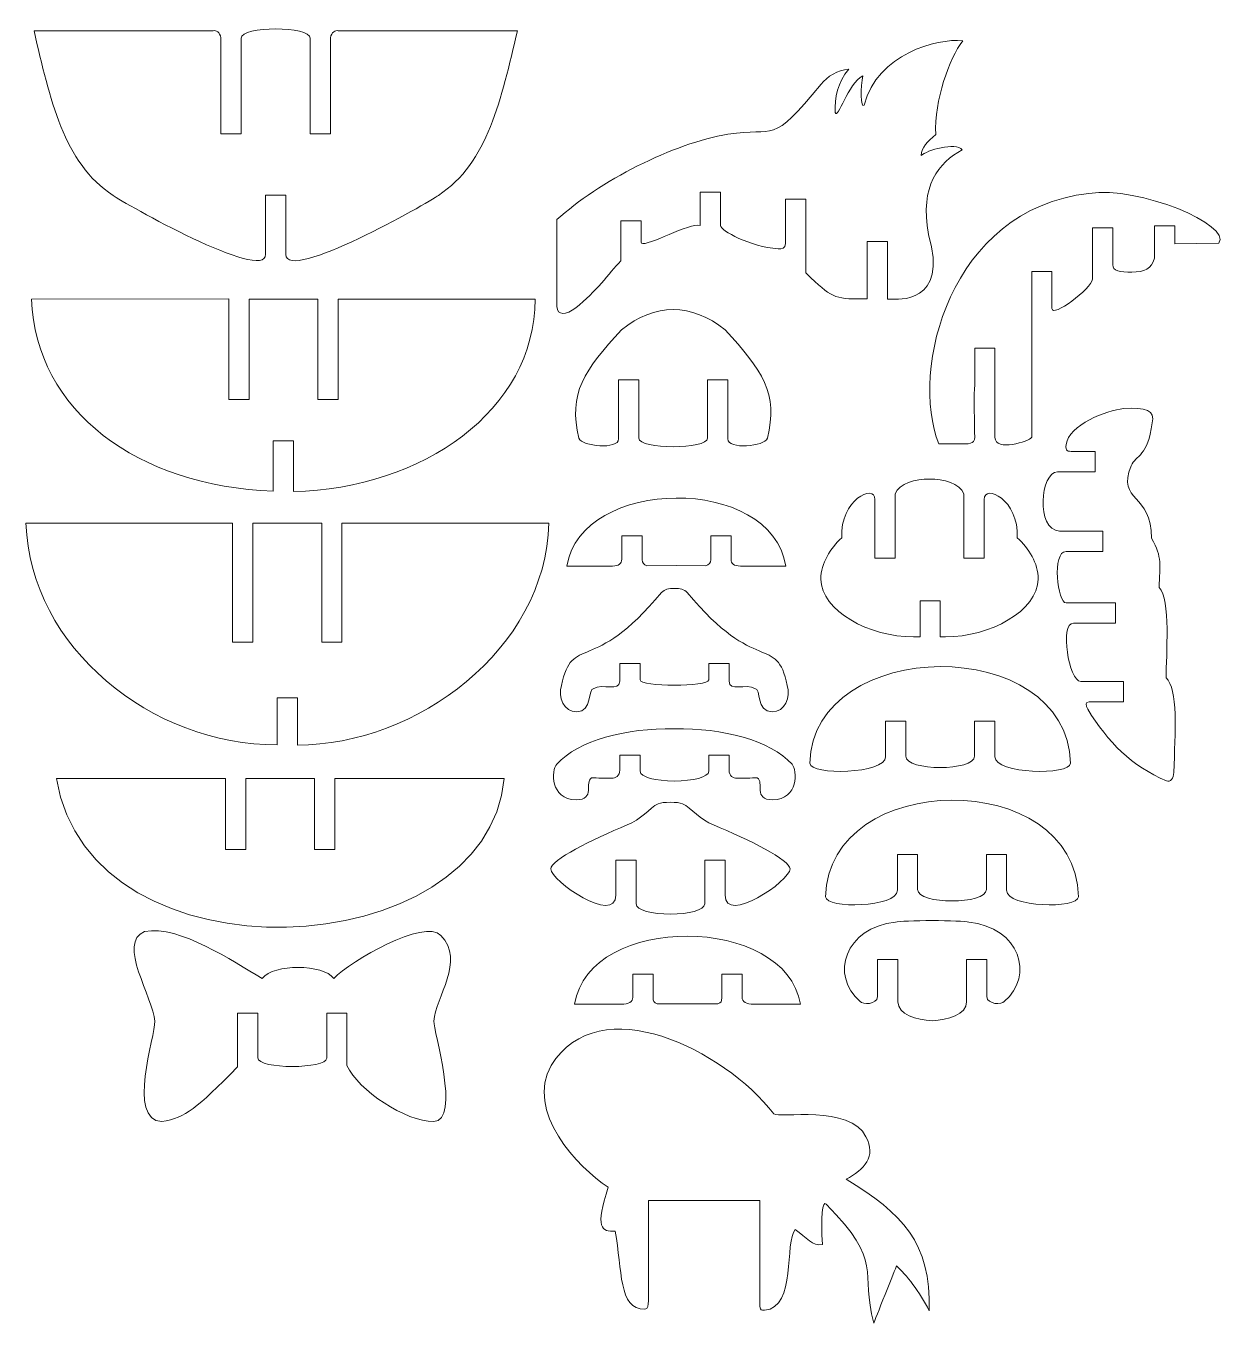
# Model space of a CAD drawing. Header units: inches. Extents: x 56 to 235, y 232 to 423.
import ezdxf

# ---------------------------------------------------------------- set-up
doc = ezdxf.new("R2010")
doc.units = ezdxf.units.IN
doc.header["$MEASUREMENT"] = 0
doc.layers.add('Capa 1', color=7, linetype='Continuous')

msp = doc.modelspace()

# ---------------------------------------------------------------- linework, layer by layer
at = {"layer": 'Capa 1', "color": 250, "lineweight": 20}
for points, knots in [([(91.64, 398.38), (91.64, 398.38), (91.64, 389.64), (91.64, 389.64), (91.64, 385.33), (70.42, 397.31), (69.08, 398.35), (61.75, 403.11), (59.75, 412.63), (57.39, 422.68), (57.39, 422.68), (83.9, 422.7), (83.9, 422.7), (84.28, 422.83), (84.89, 422.42), (85.03, 421.66), (85.03, 418.44), (85.03, 410.64), (85.03, 407.45), (85.03, 407.45), (88.03, 407.45), (88.03, 407.45), (88.03, 407.45), (88.03, 421.59), (88.03, 421.59), (88.03, 423.4), (98.24, 423.4), (98.24, 421.59), (98.24, 421.59), (98.24, 407.45), (98.24, 407.45), (98.24, 407.45), (101.24, 407.45), (101.24, 407.45), (101.24, 410.64), (101.24, 418.44), (101.24, 421.66), (101.38, 422.42), (101.99, 422.83), (102.37, 422.7), (102.37, 422.7), (128.88, 422.68), (128.88, 422.68), (126.52, 412.63), (124.52, 403.11), (117.19, 398.35), (115.85, 397.31), (94.64, 385.31), (94.64, 389.61), (94.64, 389.61), (94.64, 398.38), (94.64, 398.38), (94.64, 398.38), (91.64, 398.38), (91.64, 398.38), (91.64, 398.38), (91.64, 398.38), (91.64, 398.38)], [0, 0, 0, 0, 1, 1, 1, 2, 2, 2, 3, 3, 3, 4, 4, 4, 5, 5, 5, 6, 6, 6, 7, 7, 7, 8, 8, 8, 9, 9, 9, 10, 10, 10, 11, 11, 11, 12, 12, 12, 13, 13, 13, 14, 14, 14, 15, 15, 15, 16, 16, 16, 17, 17, 17, 18, 18, 18, 19, 19, 19, 19]), ([(177.88, 417.01), (176.29, 415.03), (175.77, 412.8), (175.89, 410.58), (176.3, 409.5), (177.75, 414.88), (179.98, 416.02), (179.61, 414.46), (179.63, 411.11), (180.17, 411.69), (182.12, 419.28), (190.94, 421.57), (194.75, 421.22), (192.76, 418.49), (190.53, 412.47), (190.76, 407.33), (189.48, 406.29), (188.76, 405.48), (188.58, 404.26), (189.41, 404.97), (193.7, 406.31), (194.67, 405.08), (191.15, 403.14), (188.4, 399.85), (189.67, 392.57), (192.81, 382.18), (184.88, 382.99), (184.25, 382.99), (184.25, 382.99), (183.62, 383), (183.62, 383), (183.62, 383), (183.62, 391.51), (183.62, 391.51), (183.62, 391.51), (180.62, 391.51), (180.62, 391.51), (180.62, 391.51), (180.62, 383.03), (180.62, 383.03), (180.62, 383.03), (179.96, 383.04), (179.96, 383.04), (175.63, 382.97), (175.36, 383.28), (171.63, 386.8), (171.63, 386.8), (171.52, 386.89), (171.52, 386.89), (171.52, 386.89), (171.52, 397.78), (171.52, 397.78), (171.52, 397.78), (168.52, 397.78), (168.52, 397.78), (168.52, 395.59), (168.52, 393.4), (168.52, 391.21), (168.52, 390.44), (167.96, 390.43), (167.44, 390.45), (163.34, 390.73), (158.92, 393.12), (158.92, 393.89), (158.92, 393.89), (158.92, 398.83), (158.92, 398.83), (158.92, 398.83), (155.92, 398.83), (155.92, 398.83), (155.92, 398.83), (155.92, 393.91), (155.92, 393.91), (155.92, 393.91), (155.55, 393.92), (155.55, 393.92), (153.54, 393.93), (147.18, 390.35), (147.18, 391.41), (147.18, 391.41), (147.18, 394.59), (147.18, 394.59), (147.18, 394.59), (144.18, 394.59), (144.18, 394.59), (144.18, 394.59), (144.18, 388.66), (144.18, 388.66), (142.35, 386.77), (140.58, 384.12), (137.51, 381.72), (136.12, 380.63), (134.71, 380.55), (134.74, 381.9), (134.74, 381.9), (134.74, 394.76), (134.74, 394.76), (140.78, 400.34), (152.05, 406.12), (160.03, 407.38), (167.16, 408.51), (166.31, 405.57), (173.79, 414.79), (174.69, 415.89), (176.26, 416.91), (177.88, 417.01), (177.88, 417.01), (177.88, 417.01), (177.88, 417.01)], [0, 0, 0, 0, 1, 1, 1, 2, 2, 2, 3, 3, 3, 4, 4, 4, 5, 5, 5, 6, 6, 6, 7, 7, 7, 8, 8, 8, 9, 9, 9, 10, 10, 10, 11, 11, 11, 12, 12, 12, 13, 13, 13, 14, 14, 14, 15, 15, 15, 16, 16, 16, 17, 17, 17, 18, 18, 18, 19, 19, 19, 20, 20, 20, 21, 21, 21, 22, 22, 22, 23, 23, 23, 24, 24, 24, 25, 25, 25, 26, 26, 26, 27, 27, 27, 28, 28, 28, 29, 29, 29, 30, 30, 30, 31, 31, 31, 32, 32, 32, 33, 33, 33, 34, 34, 34, 35, 35, 35, 36, 36, 36, 36]), ([(213.41, 398.64), (192.72, 396.24), (186.93, 372.57), (191.19, 361.6), (191.19, 361.6), (194.36, 361.6), (194.36, 361.6), (195.52, 361.61), (196.52, 361.49), (196.52, 362.59), (196.52, 362.59), (196.52, 362.65), (196.52, 362.65), (196.52, 363.79), (196.35, 369.54), (196.52, 370.25), (196.52, 370.25), (196.52, 375.75), (196.52, 375.75), (196.52, 375.75), (199.52, 375.75), (199.52, 375.75), (199.52, 375.75), (199.52, 370.25), (199.52, 370.25), (199.52, 367.68), (199.52, 365.11), (199.52, 362.54), (199.52, 360.41), (204.61, 361.96), (204.95, 362.59), (204.95, 370.75), (204.95, 378.92), (204.95, 387.08), (204.95, 387.08), (207.95, 387.08), (207.95, 387.08), (207.95, 386.71), (207.94, 381.66), (207.95, 381.62), (207.91, 380.16), (213.83, 384.56), (213.94, 385.97), (213.94, 388.67), (213.94, 391.01), (213.94, 393.57), (213.94, 393.57), (216.94, 393.57), (216.94, 393.57), (216.94, 393.57), (216.94, 388.09), (216.94, 388.09), (216.88, 387.14), (218.06, 386.97), (219.76, 387), (221.55, 387), (222.74, 387.51), (223.11, 389.07), (223.11, 389.07), (223.11, 393.85), (223.11, 393.85), (223.11, 393.85), (226.11, 393.85), (226.11, 393.85), (226.11, 393.85), (226.11, 391.18), (226.11, 391.18), (226.11, 391.18), (232.64, 391.28), (232.64, 391.28), (234.58, 393.92), (220.84, 399.79), (213.41, 398.64), (213.41, 398.64), (213.41, 398.64), (213.41, 398.64)], [0, 0, 0, 0, 1, 1, 1, 2, 2, 2, 3, 3, 3, 4, 4, 4, 5, 5, 5, 6, 6, 6, 7, 7, 7, 8, 8, 8, 9, 9, 9, 10, 10, 10, 11, 11, 11, 12, 12, 12, 13, 13, 13, 14, 14, 14, 15, 15, 15, 16, 16, 16, 17, 17, 17, 18, 18, 18, 19, 19, 19, 20, 20, 20, 21, 21, 21, 22, 22, 22, 23, 23, 23, 24, 24, 24, 25, 25, 25, 25]), ([(131.52, 383), (131.52, 383), (102.35, 383), (102.35, 383), (102.35, 383), (102.35, 368.14), (102.35, 368.14), (102.35, 368.14), (99.35, 368.14), (99.35, 368.14), (99.35, 368.14), (99.35, 382.98), (99.35, 382.98), (99.35, 382.98), (89.19, 383), (89.19, 383), (89.19, 383), (89.19, 368.14), (89.19, 368.14), (89.19, 368.14), (86.19, 368.14), (86.19, 368.14), (86.19, 368.14), (86.19, 383.03), (86.19, 383.03), (86.19, 383.03), (57.02, 383), (57.02, 383), (57.61, 366.48), (72.81, 355.28), (92.77, 354.62), (92.77, 354.62), (92.77, 362.05), (92.77, 362.05), (92.77, 362.05), (95.77, 362.05), (95.77, 362.05), (95.77, 362.05), (95.77, 354.54), (95.77, 354.54), (114.85, 354.99), (131.44, 366.53), (131.52, 383), (131.52, 383), (131.52, 383), (131.52, 383)], [0, 0, 0, 0, 1, 1, 1, 2, 2, 2, 3, 3, 3, 4, 4, 4, 5, 5, 5, 6, 6, 6, 7, 7, 7, 8, 8, 8, 9, 9, 9, 10, 10, 10, 11, 11, 11, 12, 12, 12, 13, 13, 13, 14, 14, 14, 15, 15, 15, 15]), ([(159.59, 378.47), (165.12, 372.48), (167.49, 369.07), (165.87, 362.43), (165.46, 361.21), (160.01, 360.73), (160.01, 362.33), (160.01, 365.25), (160.01, 368.17), (160.01, 371.09), (160.01, 371.09), (157.01, 371.09), (157.01, 371.09), (157.01, 371.09), (157.01, 362.43), (157.01, 362.43), (157.01, 360.77), (146.85, 360.77), (146.85, 362.43), (146.85, 362.43), (146.85, 371.09), (146.85, 371.09), (146.85, 371.09), (143.85, 371.09), (143.85, 371.09), (143.85, 368.17), (143.85, 365.25), (143.85, 362.33), (143.85, 360.73), (138.4, 361.21), (137.99, 362.43), (136.37, 369.07), (138.74, 372.48), (144.27, 378.47), (149.18, 382.44), (154.68, 382.44), (159.59, 378.47), (159.59, 378.47), (159.59, 378.47), (159.59, 378.47)], [0, 0, 0, 0, 1, 1, 1, 2, 2, 2, 3, 3, 3, 4, 4, 4, 5, 5, 5, 6, 6, 6, 7, 7, 7, 8, 8, 8, 9, 9, 9, 10, 10, 10, 11, 11, 11, 12, 12, 12, 13, 13, 13, 13]), ([(210.06, 361.51), (209.88, 360.49), (210.31, 360.49), (211.02, 360.49), (211.02, 360.49), (214.36, 360.49), (214.36, 360.49), (214.36, 359.24), (214.36, 358.96), (214.36, 357.49), (214.36, 357.49), (208.77, 357.49), (208.77, 357.49), (206.27, 357.49), (205.45, 348.91), (209.08, 348.7), (209.08, 348.7), (215.45, 348.7), (215.45, 348.7), (215.45, 348.7), (215.45, 345.7), (215.45, 345.7), (215.45, 345.7), (210.04, 345.7), (210.04, 345.7), (207.9, 345.7), (208.76, 338), (210.06, 338.08), (210.06, 338.08), (217.33, 338.08), (217.33, 338.08), (217.33, 336.67), (217.33, 336.49), (217.33, 335.08), (217.33, 335.08), (211.11, 335.08), (211.11, 335.08), (209.06, 335.13), (210.44, 326.47), (212.2, 326.47), (212.2, 326.47), (218.54, 326.47), (218.54, 326.47), (218.54, 326.47), (218.54, 323.47), (218.54, 323.47), (218.54, 323.47), (213.43, 323.47), (213.43, 323.47), (212.85, 323.47), (212.93, 322.96), (213.24, 322.36), (216.22, 317.48), (219.74, 313.94), (224.88, 311.77), (225.5, 311.58), (225.91, 312.08), (225.95, 313.03), (226.2, 319.02), (226.62, 325.37), (224.83, 327), (224.83, 330.33), (225.52, 338.7), (223.82, 340.35), (223.82, 343.76), (224.36, 344.7), (222.66, 347.64), (222.75, 354.31), (217.49, 353.02), (219.65, 358.35), (220.36, 359.95), (222.17, 359.74), (222.76, 364.69), (223.27, 366.54), (221.79, 367.03), (218.53, 366.81), (216.07, 366.6), (210.36, 364.38), (210.06, 361.51), (210.06, 361.51), (210.06, 361.51), (210.06, 361.51)], [0, 0, 0, 0, 1, 1, 1, 2, 2, 2, 3, 3, 3, 4, 4, 4, 5, 5, 5, 6, 6, 6, 7, 7, 7, 8, 8, 8, 9, 9, 9, 10, 10, 10, 11, 11, 11, 12, 12, 12, 13, 13, 13, 14, 14, 14, 15, 15, 15, 16, 16, 16, 17, 17, 17, 18, 18, 18, 19, 19, 19, 20, 20, 20, 21, 21, 21, 22, 22, 22, 23, 23, 23, 24, 24, 24, 25, 25, 25, 26, 26, 26, 27, 27, 27, 27]), ([(152.4, 343.6), (152.4, 343.6), (148.04, 343.56), (148.04, 343.56), (147.59, 343.73), (147.32, 344.01), (147.32, 344.47), (147.32, 344.47), (147.32, 347.98), (147.32, 347.98), (147.32, 347.98), (144.32, 347.98), (144.32, 347.98), (144.32, 347.43), (144.32, 345.12), (144.32, 344.54), (144.32, 343.91), (143.92, 343.53), (142.93, 343.53), (142.93, 343.53), (136.21, 343.53), (136.21, 343.53), (138.25, 356.77), (166.48, 357.13), (168.58, 343.53), (168.58, 343.53), (161.86, 343.53), (161.86, 343.53), (160.87, 343.53), (160.48, 343.91), (160.48, 344.54), (160.48, 345.12), (160.48, 347.43), (160.48, 347.98), (160.48, 347.98), (157.48, 347.98), (157.48, 347.98), (157.48, 347.98), (157.48, 344.47), (157.48, 344.47), (157.48, 344.01), (157.2, 343.73), (156.75, 343.56), (156.75, 343.56), (152.4, 343.6), (152.4, 343.6), (152.4, 343.6), (152.4, 343.6), (152.4, 343.6)], [0, 0, 0, 0, 1, 1, 1, 2, 2, 2, 3, 3, 3, 4, 4, 4, 5, 5, 5, 6, 6, 6, 7, 7, 7, 8, 8, 8, 9, 9, 9, 10, 10, 10, 11, 11, 11, 12, 12, 12, 13, 13, 13, 14, 14, 14, 15, 15, 15, 16, 16, 16, 16]), ([(191.43, 333.08), (191.43, 333.08), (192.21, 333.08), (192.21, 333.08), (198.74, 333.02), (205.85, 336.94), (205.91, 341.6), (205.94, 343.97), (204.48, 346.15), (202.82, 347.71), (203.11, 353.37), (197.92, 355.76), (197.92, 353.4), (197.92, 353.4), (197.92, 344.7), (197.92, 344.7), (196.92, 344.66), (195.92, 344.7), (194.92, 344.7), (194.92, 346.99), (194.92, 351.47), (194.92, 354.21), (194.31, 355.74), (191.93, 356.44), (189.84, 356.37), (187.75, 356.44), (185.37, 355.74), (184.76, 354.21), (184.76, 351.47), (184.76, 346.99), (184.76, 344.7), (183.76, 344.7), (182.75, 344.66), (181.76, 344.7), (181.76, 344.7), (181.76, 353.4), (181.76, 353.4), (181.76, 355.76), (176.57, 353.37), (176.85, 347.71), (175.2, 346.15), (173.74, 343.97), (173.77, 341.6), (173.82, 336.94), (180.93, 333.02), (187.47, 333.08), (187.47, 333.08), (188.43, 333.08), (188.43, 333.08), (188.43, 333.08), (188.43, 338.38), (188.43, 338.38), (188.43, 338.38), (191.43, 338.38), (191.43, 338.38), (191.43, 338.38), (191.43, 333.08), (191.43, 333.08), (191.43, 333.08), (191.43, 333.08), (191.43, 333.08)], [0, 0, 0, 0, 1, 1, 1, 2, 2, 2, 3, 3, 3, 4, 4, 4, 5, 5, 5, 6, 6, 6, 7, 7, 7, 8, 8, 8, 9, 9, 9, 10, 10, 10, 11, 11, 11, 12, 12, 12, 13, 13, 13, 14, 14, 14, 15, 15, 15, 16, 16, 16, 17, 17, 17, 18, 18, 18, 19, 19, 19, 20, 20, 20, 20]), ([(56.2, 349.88), (56.84, 331.37), (74.83, 317.09), (93.36, 317.09), (93.36, 317.09), (93.36, 324.07), (93.36, 324.07), (93.36, 324.07), (96.36, 324.07), (96.36, 324.07), (96.36, 324.07), (96.36, 317.07), (96.36, 317.07), (113.89, 317.07), (133.11, 331.17), (133.52, 349.88), (133.52, 349.88), (102.94, 349.88), (102.94, 349.88), (102.94, 349.88), (102.94, 332.3), (102.94, 332.3), (102.94, 332.3), (99.94, 332.3), (99.94, 332.3), (99.94, 332.3), (99.94, 349.88), (99.94, 349.88), (99.94, 349.88), (89.77, 349.88), (89.77, 349.88), (89.77, 349.88), (89.77, 332.3), (89.77, 332.3), (89.77, 332.3), (86.77, 332.3), (86.77, 332.3), (86.77, 332.3), (86.77, 349.88), (86.77, 349.88), (86.77, 349.88), (56.2, 349.88), (56.2, 349.88), (56.2, 349.88), (56.2, 349.88), (56.2, 349.88)], [0, 0, 0, 0, 1, 1, 1, 2, 2, 2, 3, 3, 3, 4, 4, 4, 5, 5, 5, 6, 6, 6, 7, 7, 7, 8, 8, 8, 9, 9, 9, 10, 10, 10, 11, 11, 11, 12, 12, 12, 13, 13, 13, 14, 14, 14, 15, 15, 15, 15]), ([(152.1, 340.23), (151.26, 340.25), (150.64, 340.06), (150.21, 339.65), (139.93, 327.22), (137.03, 333.58), (135.39, 325.89), (134.89, 324.19), (135.72, 321.94), (137.66, 321.97), (139.97, 321.96), (139.33, 325.46), (140.11, 325.39), (141.51, 326.28), (144.02, 324.85), (144.02, 326.53), (144.02, 326.53), (144.02, 329.12), (144.02, 329.12), (144.02, 329.12), (147.02, 329.12), (147.02, 329.12), (147.02, 329.12), (147.02, 326.72), (147.02, 326.72), (147.02, 325.67), (157.18, 325.67), (157.18, 326.72), (157.18, 326.72), (157.18, 329.12), (157.18, 329.12), (157.18, 329.12), (160.18, 329.12), (160.18, 329.12), (160.18, 329.12), (160.18, 326.53), (160.18, 326.53), (160.18, 324.85), (162.69, 326.28), (164.08, 325.39), (164.87, 325.46), (164.23, 321.96), (166.54, 321.97), (168.48, 321.94), (169.31, 324.19), (168.8, 325.89), (167.17, 333.58), (164.27, 327.22), (153.99, 339.65), (153.56, 340.06), (152.94, 340.25), (152.1, 340.23), (152.1, 340.23), (152.1, 340.23), (152.1, 340.23)], [0, 0, 0, 0, 1, 1, 1, 2, 2, 2, 3, 3, 3, 4, 4, 4, 5, 5, 5, 6, 6, 6, 7, 7, 7, 8, 8, 8, 9, 9, 9, 10, 10, 10, 11, 11, 11, 12, 12, 12, 13, 13, 13, 14, 14, 14, 15, 15, 15, 16, 16, 16, 17, 17, 17, 18, 18, 18, 18]), ([(196.5, 315.42), (196.5, 315.42), (196.5, 320.62), (196.5, 320.62), (196.5, 320.62), (199.5, 320.62), (199.5, 320.62), (199.5, 320.62), (199.5, 315.32), (199.5, 315.32), (199.5, 312.78), (210.65, 312.53), (210.69, 314.38), (210.26, 333.59), (172.57, 333.25), (172.15, 314.38), (172.19, 312.53), (183.34, 312.78), (183.34, 315.32), (183.34, 315.32), (183.34, 320.62), (183.34, 320.62), (183.34, 320.62), (186.34, 320.62), (186.34, 320.62), (186.34, 320.62), (186.34, 315.42), (186.34, 315.42), (186.34, 313.18), (196.5, 313.18), (196.5, 315.42), (196.5, 315.42), (196.5, 315.42), (196.5, 315.42)], [0, 0, 0, 0, 1, 1, 1, 2, 2, 2, 3, 3, 3, 4, 4, 4, 5, 5, 5, 6, 6, 6, 7, 7, 7, 8, 8, 8, 9, 9, 9, 10, 10, 10, 11, 11, 11, 11]), ([(152.1, 311.74), (149.36, 311.78), (147.02, 312.27), (147.02, 313.22), (147.02, 313.78), (147.02, 314.99), (147.02, 315.56), (146.02, 315.56), (145.02, 315.56), (144.02, 315.56), (144.02, 315.03), (144.02, 313.9), (144.02, 313.37), (144.02, 312.52), (143.37, 312.14), (142.87, 312.16), (142.16, 312.16), (140.57, 312.21), (139.86, 312.21), (138.74, 311.59), (140.5, 308.96), (137.58, 308.98), (133.68, 309.01), (133.93, 313.35), (134.7, 314.25), (137.94, 317.75), (144.93, 319.6), (152.1, 319.48), (159.27, 319.6), (166.27, 317.75), (169.5, 314.25), (170.27, 313.35), (170.52, 309.01), (166.62, 308.98), (163.7, 308.96), (165.46, 311.59), (164.34, 312.21), (163.64, 312.21), (162.04, 312.16), (161.33, 312.16), (160.83, 312.14), (160.18, 312.52), (160.18, 313.37), (160.18, 313.9), (160.18, 315.03), (160.18, 315.56), (159.18, 315.56), (158.18, 315.56), (157.18, 315.56), (157.18, 314.99), (157.18, 313.78), (157.18, 313.22), (157.18, 312.27), (154.84, 311.78), (152.1, 311.74), (152.1, 311.74), (152.1, 311.74), (152.1, 311.74)], [0, 0, 0, 0, 1, 1, 1, 2, 2, 2, 3, 3, 3, 4, 4, 4, 5, 5, 5, 6, 6, 6, 7, 7, 7, 8, 8, 8, 9, 9, 9, 10, 10, 10, 11, 11, 11, 12, 12, 12, 13, 13, 13, 14, 14, 14, 15, 15, 15, 16, 16, 16, 17, 17, 17, 18, 18, 18, 19, 19, 19, 19]), ([(198.24, 295.69), (198.24, 295.69), (198.24, 300.89), (198.24, 300.89), (198.24, 300.89), (201.24, 300.89), (201.24, 300.89), (201.24, 300.89), (201.24, 295.59), (201.24, 295.59), (201.24, 293.04), (211.82, 292.8), (211.86, 294.65), (211.44, 313.86), (174.87, 313.51), (174.46, 294.65), (174.5, 292.8), (185.08, 293.04), (185.08, 295.59), (185.08, 295.59), (185.08, 300.89), (185.08, 300.89), (185.08, 300.89), (188.08, 300.89), (188.08, 300.89), (188.08, 300.89), (188.08, 295.69), (188.08, 295.69), (188.08, 293.45), (198.24, 293.45), (198.24, 295.69), (198.24, 295.69), (198.24, 295.69), (198.24, 295.69)], [0, 0, 0, 0, 1, 1, 1, 2, 2, 2, 3, 3, 3, 4, 4, 4, 5, 5, 5, 6, 6, 6, 7, 7, 7, 8, 8, 8, 9, 9, 9, 10, 10, 10, 11, 11, 11, 11]), ([(60.7, 312.13), (65.58, 281.38), (124.45, 284.25), (126.92, 312.13), (126.92, 312.13), (101.88, 312.13), (101.88, 312.13), (101.88, 312.13), (101.88, 301.61), (101.88, 301.61), (101.88, 301.61), (98.87, 301.61), (98.87, 301.61), (98.87, 301.61), (98.87, 312.13), (98.87, 312.13), (98.87, 312.13), (88.71, 312.13), (88.71, 312.13), (88.71, 312.13), (88.71, 301.61), (88.71, 301.61), (88.71, 301.61), (85.71, 301.61), (85.71, 301.61), (85.71, 301.61), (85.71, 312.13), (85.71, 312.13), (85.71, 312.13), (60.7, 312.13), (60.7, 312.13), (60.7, 312.13), (60.7, 312.13), (60.7, 312.13)], [0, 0, 0, 0, 1, 1, 1, 2, 2, 2, 3, 3, 3, 4, 4, 4, 5, 5, 5, 6, 6, 6, 7, 7, 7, 8, 8, 8, 9, 9, 9, 10, 10, 10, 11, 11, 11, 11]), ([(151.51, 292.06), (148.84, 292.09), (146.43, 292.6), (146.43, 293.6), (146.43, 293.6), (146.43, 300.03), (146.43, 300.03), (146.43, 300.03), (143.43, 300.03), (143.43, 300.03), (143.43, 300.03), (143.43, 294.89), (143.43, 294.89), (143.43, 290.38), (133.79, 297), (133.81, 298.77), (133.81, 300.05), (139.86, 303.09), (145.14, 305.26), (147.05, 305.94), (148.43, 307.79), (149.72, 308.39), (150.17, 308.52), (150.64, 308.61), (151.51, 308.62), (152.38, 308.61), (152.85, 308.52), (153.29, 308.39), (154.58, 307.79), (155.97, 305.94), (157.88, 305.26), (163.16, 303.09), (169.21, 300.05), (169.21, 298.77), (169.23, 297), (159.59, 290.38), (159.59, 294.89), (159.59, 294.89), (159.59, 300.03), (159.59, 300.03), (159.59, 300.03), (156.59, 300.03), (156.59, 300.03), (156.59, 300.03), (156.59, 293.6), (156.59, 293.6), (156.59, 292.6), (154.18, 292.09), (151.51, 292.06), (151.51, 292.06), (151.51, 292.06), (151.51, 292.06)], [0, 0, 0, 0, 1, 1, 1, 2, 2, 2, 3, 3, 3, 4, 4, 4, 5, 5, 5, 6, 6, 6, 7, 7, 7, 8, 8, 8, 9, 9, 9, 10, 10, 10, 11, 11, 11, 12, 12, 12, 13, 13, 13, 14, 14, 14, 15, 15, 15, 16, 16, 16, 17, 17, 17, 17]), ([(154.04, 278.82), (154.04, 278.82), (158.53, 278.78), (158.53, 278.78), (159, 278.95), (159.12, 279.22), (159.12, 279.67), (159.12, 279.67), (159.12, 283.2), (159.12, 283.2), (159.12, 283.2), (162.12, 283.2), (162.12, 283.2), (162.12, 282.65), (162.12, 280.34), (162.12, 279.76), (162.12, 279.13), (162.78, 278.75), (163.8, 278.75), (163.8, 278.75), (170.73, 278.75), (170.73, 278.75), (168.63, 291.99), (139.5, 292.35), (137.34, 278.75), (137.34, 278.75), (144.28, 278.75), (144.28, 278.75), (145.3, 278.75), (145.96, 279.13), (145.96, 279.76), (145.96, 280.34), (145.96, 282.65), (145.96, 283.2), (145.96, 283.2), (148.96, 283.2), (148.96, 283.2), (148.96, 283.2), (148.96, 279.69), (148.96, 279.69), (148.96, 279.23), (149.08, 278.95), (149.54, 278.78), (149.54, 278.78), (154.04, 278.82), (154.04, 278.82), (154.04, 278.82), (154.04, 278.82), (154.04, 278.82)], [0, 0, 0, 0, 1, 1, 1, 2, 2, 2, 3, 3, 3, 4, 4, 4, 5, 5, 5, 6, 6, 6, 7, 7, 7, 8, 8, 8, 9, 9, 9, 10, 10, 10, 11, 11, 11, 12, 12, 12, 13, 13, 13, 14, 14, 14, 15, 15, 15, 16, 16, 16, 16]), ([(73.74, 289.51), (69.62, 287.85), (75.03, 279.69), (75.25, 276.22), (75.38, 274.18), (71.01, 261.59), (76.31, 261.4), (79.9, 261.99), (81.32, 263.28), (87.5, 269.48), (87.5, 272.41), (87.5, 274.51), (87.5, 277.44), (87.5, 277.44), (90.5, 277.44), (90.5, 277.44), (90.5, 277.44), (90.5, 270.81), (90.5, 270.81), (90.5, 269.11), (100.68, 269.14), (100.68, 270.76), (100.68, 270.76), (100.68, 277.42), (100.68, 277.42), (100.68, 277.42), (103.68, 277.44), (103.68, 277.44), (103.68, 277.44), (103.68, 269.67), (103.68, 269.67), (105.31, 266.02), (112.37, 261.36), (116.52, 261.4), (120.56, 261.52), (116.44, 274.99), (116.52, 276.22), (116.78, 279.78), (121.21, 285.14), (117.58, 288.92), (115.13, 291.5), (104.25, 285.11), (101.71, 282.57), (100.18, 284.7), (92.83, 284.75), (91.12, 282.57), (86.7, 285.09), (78.99, 290.46), (73.74, 289.51), (73.74, 289.51), (73.74, 289.51), (73.74, 289.51)], [0, 0, 0, 0, 1, 1, 1, 2, 2, 2, 3, 3, 3, 4, 4, 4, 5, 5, 5, 6, 6, 6, 7, 7, 7, 8, 8, 8, 9, 9, 9, 10, 10, 10, 11, 11, 11, 12, 12, 12, 13, 13, 13, 14, 14, 14, 15, 15, 15, 16, 16, 16, 17, 17, 17, 17]), ([(184.81, 290.87), (177.31, 290.13), (175.06, 282.98), (179.59, 279.13), (179.88, 278.67), (182.07, 278.65), (182.15, 279.87), (182.16, 279.93), (182.15, 284.94), (182.15, 285.34), (182.15, 285.34), (185.15, 285.34), (185.15, 285.34), (185.15, 285.34), (185.15, 279.09), (185.15, 279.09), (185.15, 277.23), (187.95, 276.38), (190.23, 276.31), (192.52, 276.38), (195.31, 277.23), (195.31, 279.09), (195.31, 279.09), (195.31, 285.34), (195.31, 285.34), (195.31, 285.34), (198.31, 285.34), (198.31, 285.34), (198.31, 284.94), (198.3, 279.93), (198.31, 279.87), (198.4, 278.65), (200.58, 278.67), (200.88, 279.13), (205.41, 282.98), (203.15, 290.13), (195.65, 290.87), (194.83, 291.19), (185.63, 291.19), (184.81, 290.87), (184.81, 290.87), (184.81, 290.87), (184.81, 290.87)], [0, 0, 0, 0, 1, 1, 1, 2, 2, 2, 3, 3, 3, 4, 4, 4, 5, 5, 5, 6, 6, 6, 7, 7, 7, 8, 8, 8, 9, 9, 9, 10, 10, 10, 11, 11, 11, 12, 12, 12, 13, 13, 13, 14, 14, 14, 14]), ([(133.87, 269.7), (130.01, 262.98), (137.78, 254.53), (142.33, 251.71), (140.35, 245.68), (141.31, 245.03), (143.34, 245.2), (144.42, 239.47), (143.78, 233.62), (147.72, 233.64), (148.29, 233.65), (148.25, 234.32), (148.25, 234.9), (148.25, 234.9), (148.25, 249.74), (148.25, 249.74), (148.25, 249.74), (164.75, 249.74), (164.75, 249.74), (164.75, 244.8), (164.75, 239.86), (164.75, 234.93), (164.75, 234.1), (164.56, 233.42), (165.44, 233.49), (170.18, 233.89), (168.36, 243.63), (169.97, 245.44), (171.66, 244.29), (172.53, 242.9), (173.99, 243.21), (173.74, 247.23), (174.01, 249.82), (174.55, 249.16), (183.2, 240.51), (179.52, 239.41), (181.58, 231.6), (181.65, 231.73), (184.85, 239.86), (184.96, 240.04), (186.32, 238.87), (188.46, 236.16), (189.78, 233.42), (190.08, 243.5), (185.81, 247.82), (177.49, 252.87), (180.19, 254.31), (182.02, 256.26), (180.43, 259.12), (178.13, 263.98), (167.46, 261.82), (166.8, 262.54), (159.37, 272.11), (141.02, 281.14), (133.87, 269.7), (133.87, 269.7), (133.87, 269.7), (133.87, 269.7)], [0, 0, 0, 0, 1, 1, 1, 2, 2, 2, 3, 3, 3, 4, 4, 4, 5, 5, 5, 6, 6, 6, 7, 7, 7, 8, 8, 8, 9, 9, 9, 10, 10, 10, 11, 11, 11, 12, 12, 12, 13, 13, 13, 14, 14, 14, 15, 15, 15, 16, 16, 16, 17, 17, 17, 18, 18, 18, 19, 19, 19, 19])]:
    msp.add_open_spline(points, degree=3, knots=knots, dxfattribs=at)

doc.saveas('drawing.dxf')
